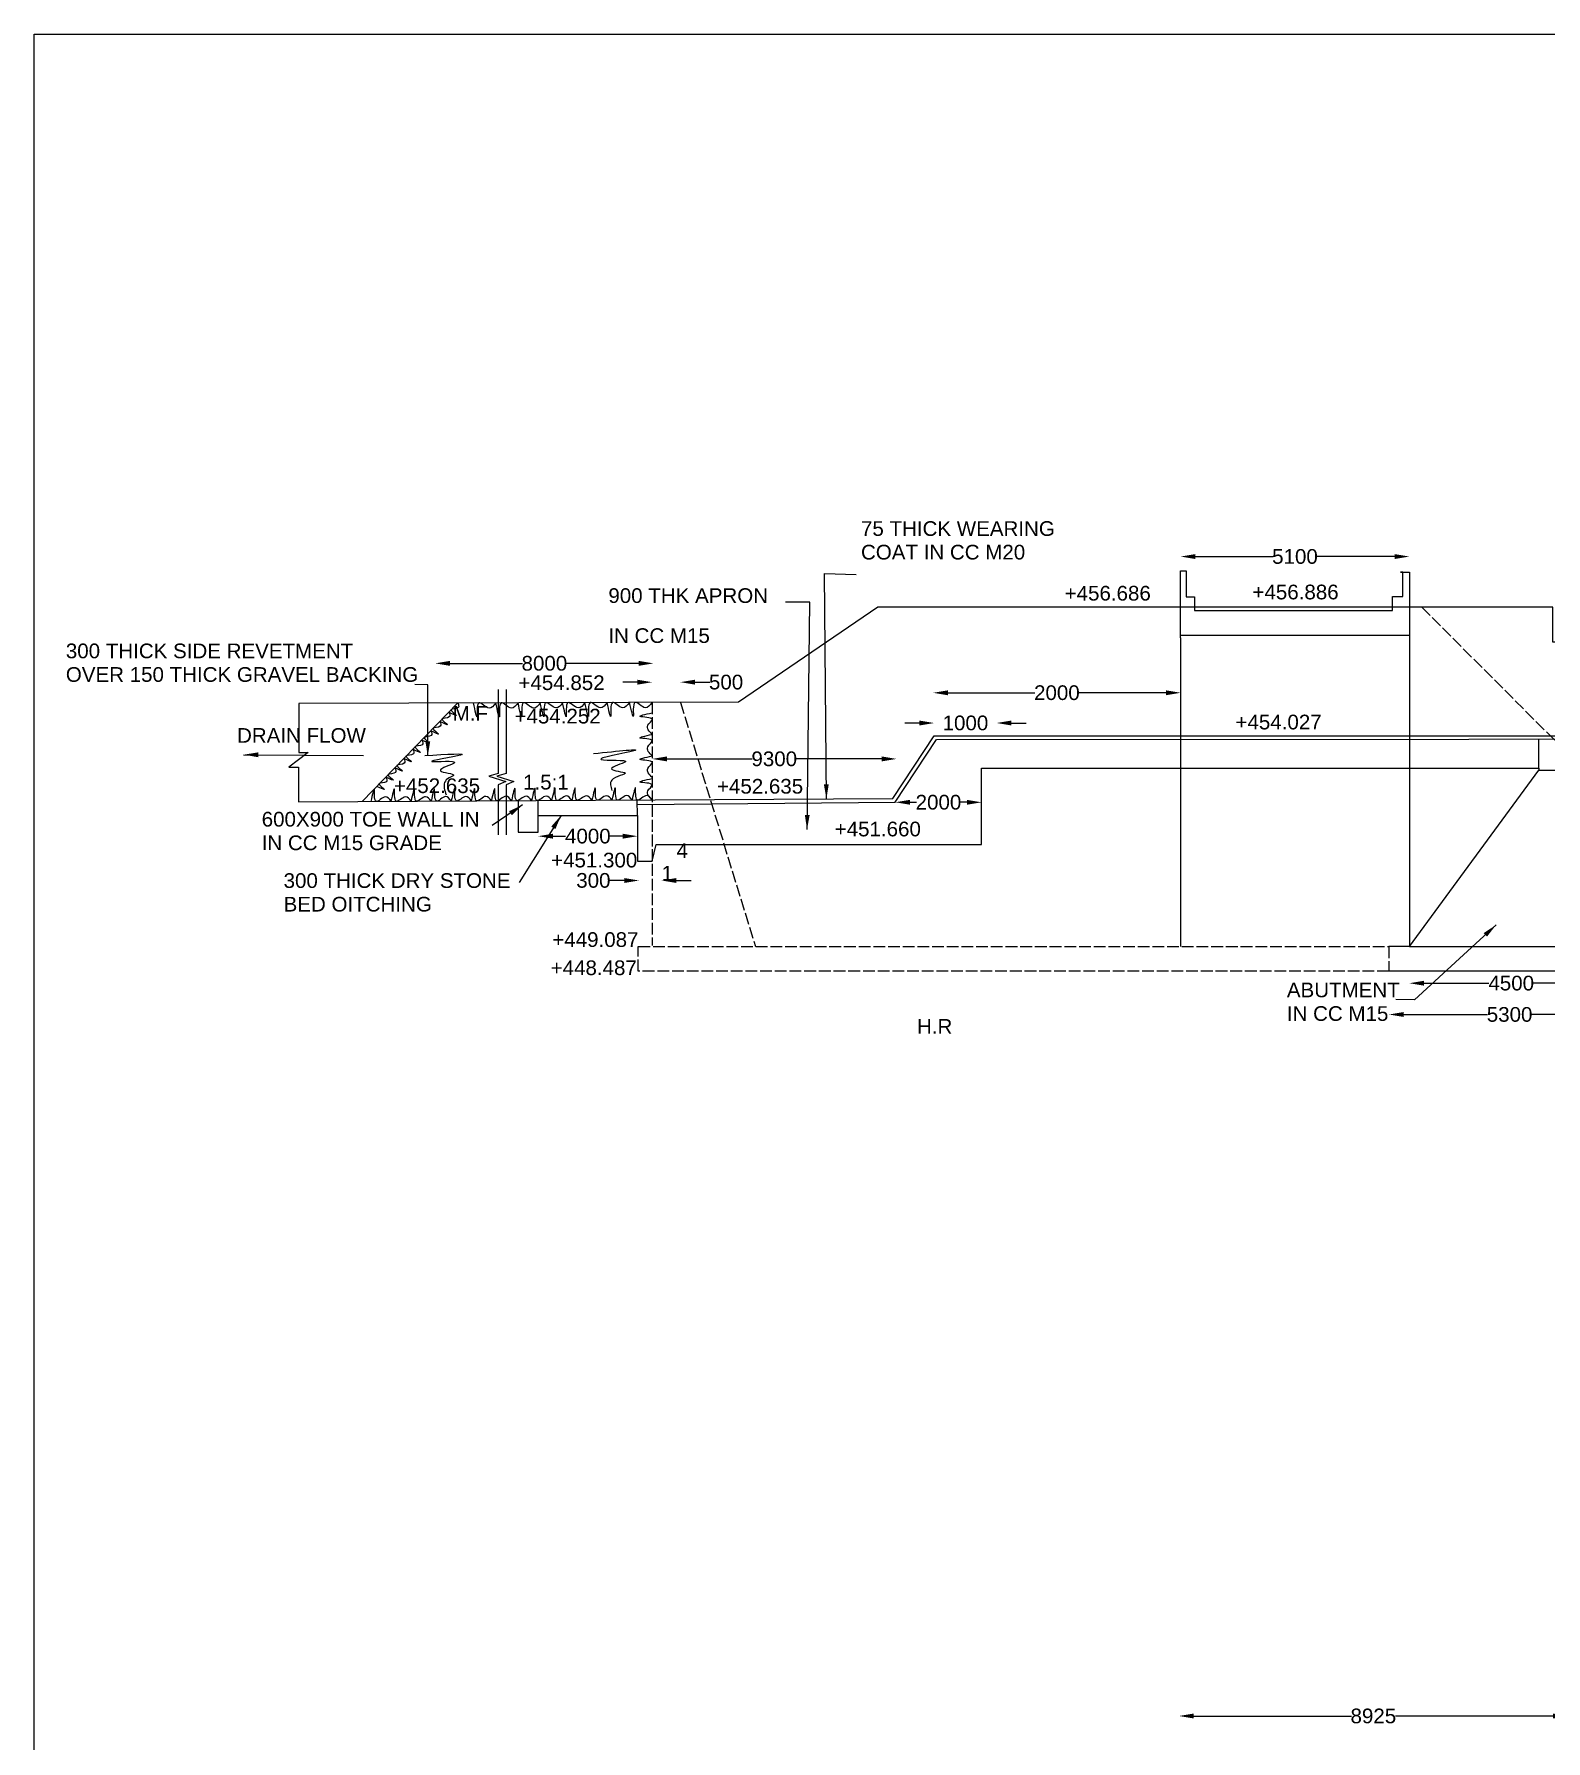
# Model space of a CAD drawing. Header units: millimetres. Extents: x -53216474 to -53196933, y 22129515 to 22144842.
# Drawn here: x -53216474 to -53211844, y 22139614 to 22144842 of the extents above; entities that cross this region are included whole.
import ezdxf

# ---------------------------------------------------------------- set-up
doc = ezdxf.new("R2010")
doc.units = ezdxf.units.MM
doc.header["$MEASUREMENT"] = 0
doc.header["$PDMODE"] = 32
doc.header["$PDSIZE"] = 28
doc.linetypes.add('ACAD_ISO02W100', pattern=[15, 12, -3])
for name, color, linetype in [('DIMENSION', 7, 'Continuous'), ('DRAWING', 2, 'Continuous'), ('REF', 22, 'Continuous'), ('TEXT', 7, 'Continuous')]:
    doc.layers.add(name, color=color, linetype=linetype)
doc.styles.get("Standard").update_dxf_attribs({"font": 'arial.ttf', "height": 45})
doc.dimstyles.get("Standard").update_dxf_attribs({"dimtxt": 45, "dimasz": 45, "dimexe": 0.18, "dimexo": 0.0625, "dimgap": 0.09, "dimtad": 0, "dimdec": 0, "dimzin": 0, "dimdsep": 46, "dimtxsty": 'Standard', "dimcen": 0.09, "dimse1": 1, "dimse2": 1, "dimadec": 0, "dimazin": 0, "dimtfac": 1, "dimtdec": 0, "dimtofl": 0, "dimtmove": 0, "dimatfit": 3, "dimfxl": 1, "dimtolj": 1, "dimtzin": 0, "dimarcsym": 0})

# ---------------------------------------------------------------- blocks, each defined once
blk = doc.blocks.new('*D54')
at = {"layer": 'Defpoints', "color": 0, "transparency": 16777216}
for p in [(-53215245.4, 22142903.8), (-53214577, 22142914.3), (-53214577, 22142903.8)]:
    blk.add_point(p, dxfattribs=at)
at = {"layer": 'DIMENSION', "color": 0, "lineweight": -2, "transparency": 16777216}
for p, q in [((-53215200.4, 22142914.3), (-53214978.5, 22142914.3)), ((-53214622, 22142914.3), (-53214844, 22142914.3))]:
    blk.add_line(p, q, dxfattribs=at)
at = {"layer": 'DIMENSION', "color": 0, "transparency": 16777216}
for points in [[(-53215200.4, 22142921.8), (-53215200.4, 22142906.8), (-53215245.4, 22142914.3)], [(-53214622, 22142921.8), (-53214622, 22142906.8), (-53214577, 22142914.3)]]:
    blk.add_solid(points, dxfattribs=at)
at = {"layer": 'DIMENSION', "color": 0, "transparency": 16777216, "insert": (-53214911.2, 22142914.3), "char_height": 45, "attachment_point": 5}
blk.add_mtext('\\A1;8000', dxfattribs=at)
blk = doc.blocks.new('*D55')
at = {"layer": 'Defpoints', "color": 0, "transparency": 16777216}
for p in [(-53214494.5, 22142856.7), (-53214581.1, 22142794.7), (-53214494.5, 22142794.9)]:
    blk.add_point(p, dxfattribs=at)
at = {"layer": 'DIMENSION', "color": 0, "lineweight": -2, "transparency": 16777216}
for p, q in [((-53214626.1, 22142856.7), (-53214671.1, 22142856.7)), ((-53214449.5, 22142856.7), (-53214404.5, 22142856.7))]:
    blk.add_line(p, q, dxfattribs=at)
at = {"layer": 'DIMENSION', "color": 0, "transparency": 16777216}
for points in [[(-53214626.1, 22142864.2), (-53214626.1, 22142849.2), (-53214581.1, 22142856.7)], [(-53214449.5, 22142864.2), (-53214449.5, 22142849.2), (-53214494.5, 22142856.7)]]:
    blk.add_solid(points, dxfattribs=at)
at = {"layer": 'DIMENSION', "color": 0, "transparency": 16777216, "insert": (-53214354.7, 22142856.7), "char_height": 45, "attachment_point": 5}
blk.add_mtext('\\A1;500', dxfattribs=at)
blk = doc.blocks.new('*D56')
at = {"layer": 'Defpoints', "color": 0, "transparency": 16777216}
for p in [(-53214581.1, 22142621.6), (-53213833, 22142621.6), (-53213833, 22142616.6)]:
    blk.add_point(p, dxfattribs=at)
at = {"layer": 'DIMENSION', "color": 0, "lineweight": -2, "transparency": 16777216}
for p, q in [((-53214536.1, 22142621.6), (-53214274.3, 22142621.6)), ((-53213878, 22142621.6), (-53214139.9, 22142621.6))]:
    blk.add_line(p, q, dxfattribs=at)
at = {"layer": 'DIMENSION', "color": 0, "transparency": 16777216}
for points in [[(-53214536.1, 22142629.1), (-53214536.1, 22142614.1), (-53214581.1, 22142621.6)], [(-53213878, 22142629.1), (-53213878, 22142614.1), (-53213833, 22142621.6)]]:
    blk.add_solid(points, dxfattribs=at)
at = {"layer": 'DIMENSION', "color": 0, "transparency": 16777216, "insert": (-53214207.1, 22142621.6), "char_height": 45, "attachment_point": 5}
blk.add_mtext('\\A1;9300', dxfattribs=at)
blk = doc.blocks.new('*D57')
at = {"layer": 'Defpoints', "color": 0, "transparency": 16777216}
for p in [(-53214930, 22142384.9), (-53214626.2, 22142384.9), (-53214626.2, 22142384.9)]:
    blk.add_point(p, dxfattribs=at)
at = {"layer": 'DIMENSION', "color": 0, "lineweight": -2, "transparency": 16777216}
for p, q in [((-53214885, 22142384.9), (-53214846.2, 22142384.9)), ((-53214671.2, 22142384.9), (-53214710, 22142384.9))]:
    blk.add_line(p, q, dxfattribs=at)
at = {"layer": 'DIMENSION', "color": 0, "transparency": 16777216}
for points in [[(-53214885, 22142392.4), (-53214885, 22142377.4), (-53214930, 22142384.9)], [(-53214671.2, 22142392.4), (-53214671.2, 22142377.4), (-53214626.2, 22142384.9)]]:
    blk.add_solid(points, dxfattribs=at)
at = {"layer": 'DIMENSION', "color": 0, "transparency": 16777216, "insert": (-53214778.1, 22142384.9), "char_height": 45, "attachment_point": 5}
blk.add_mtext('\\A1;4000', dxfattribs=at)
blk = doc.blocks.new('*D58')
at = {"layer": 'Defpoints', "color": 0, "transparency": 16777216}
for p in [(-53214621.5, 22142249.2), (-53214552.1, 22142249), (-53214621.5, 22142248.4)]:
    blk.add_point(p, dxfattribs=at)
at = {"layer": 'DIMENSION', "color": 0, "lineweight": -2, "transparency": 16777216}
for p, q in [((-53214666.5, 22142249.2), (-53214711.5, 22142249.2)), ((-53214507.1, 22142249.2), (-53214462.1, 22142249.2))]:
    blk.add_line(p, q, dxfattribs=at)
at = {"layer": 'DIMENSION', "color": 0, "transparency": 16777216}
for points in [[(-53214666.5, 22142256.7), (-53214666.5, 22142241.7), (-53214621.5, 22142249.2)], [(-53214507.1, 22142256.7), (-53214507.1, 22142241.7), (-53214552.1, 22142249.2)]]:
    blk.add_solid(points, dxfattribs=at)
at = {"layer": 'DIMENSION', "color": 0, "transparency": 16777216, "insert": (-53214761.2, 22142249.2), "char_height": 45, "attachment_point": 5}
blk.add_mtext('\\A1;300', dxfattribs=at)
blk = doc.blocks.new('*D59')
at = {"layer": 'Defpoints', "color": 0, "transparency": 16777216}
for p in [(-53213836.3, 22142488.7), (-53213571.9, 22142488.7), (-53213571.9, 22142488.7)]:
    blk.add_point(p, dxfattribs=at)
at = {"layer": 'DIMENSION', "color": 0, "lineweight": -2, "transparency": 16777216}
for p, q in [((-53213791.3, 22142488.7), (-53213771.7, 22142488.7)), ((-53213616.9, 22142488.7), (-53213636.5, 22142488.7))]:
    blk.add_line(p, q, dxfattribs=at)
at = {"layer": 'DIMENSION', "color": 0, "transparency": 16777216}
for points in [[(-53213791.3, 22142496.2), (-53213791.3, 22142481.2), (-53213836.3, 22142488.7)], [(-53213616.9, 22142496.2), (-53213616.9, 22142481.2), (-53213571.9, 22142488.7)]]:
    blk.add_solid(points, dxfattribs=at)
at = {"layer": 'DIMENSION', "color": 0, "transparency": 16777216, "insert": (-53213704.1, 22142488.7), "char_height": 45, "attachment_point": 5}
blk.add_mtext('\\A1;2000', dxfattribs=at)
blk = doc.blocks.new('*D60')
at = {"layer": 'Defpoints', "color": 0, "transparency": 16777216}
for p in [(-53213525.6, 22142731.6), (-53213717.4, 22142692.6), (-53213525.6, 22142692.6)]:
    blk.add_point(p, dxfattribs=at)
at = {"layer": 'DIMENSION', "color": 0, "lineweight": -2, "transparency": 16777216}
for p, q in [((-53213762.4, 22142731.6), (-53213807.4, 22142731.6)), ((-53213480.6, 22142731.6), (-53213435.6, 22142731.6))]:
    blk.add_line(p, q, dxfattribs=at)
at = {"layer": 'DIMENSION', "color": 0, "transparency": 16777216}
for points in [[(-53213762.4, 22142739.1), (-53213762.4, 22142724.1), (-53213717.4, 22142731.6)], [(-53213480.6, 22142739.1), (-53213480.6, 22142724.1), (-53213525.6, 22142731.6)]]:
    blk.add_solid(points, dxfattribs=at)
at = {"layer": 'DIMENSION', "color": 0, "transparency": 16777216, "insert": (-53213621.5, 22142731.6), "char_height": 45, "attachment_point": 5}
blk.add_mtext('\\A1;1000', dxfattribs=at)
blk = doc.blocks.new('*D61')
at = {"layer": 'Defpoints', "color": 0, "transparency": 16777216}
for p in [(-53213720.3, 22142824.2), (-53212962.4, 22142824.2), (-53212962.4, 22142824.2)]:
    blk.add_point(p, dxfattribs=at)
at = {"layer": 'DIMENSION', "color": 0, "lineweight": -2, "transparency": 16777216}
for p, q in [((-53213675.3, 22142824.2), (-53213408.9, 22142824.2)), ((-53213007.4, 22142824.2), (-53213273.8, 22142824.2))]:
    blk.add_line(p, q, dxfattribs=at)
at = {"layer": 'DIMENSION', "color": 0, "transparency": 16777216}
for points in [[(-53213675.3, 22142831.7), (-53213675.3, 22142816.7), (-53213720.3, 22142824.2)], [(-53213007.4, 22142831.7), (-53213007.4, 22142816.7), (-53212962.4, 22142824.2)]]:
    blk.add_solid(points, dxfattribs=at)
at = {"layer": 'DIMENSION', "color": 0, "transparency": 16777216, "insert": (-53213341.4, 22142824.2), "char_height": 45, "attachment_point": 5}
blk.add_mtext('\\A1;2000', dxfattribs=at)
blk = doc.blocks.new('*D62')
at = {"layer": 'Defpoints', "color": 0, "transparency": 16777216}
for p in [(-53212962.4, 22143197.3), (-53212261.8, 22143241.5), (-53212261.8, 22143193.6)]:
    blk.add_point(p, dxfattribs=at)
at = {"layer": 'DIMENSION', "color": 0, "lineweight": -2, "transparency": 16777216}
for p, q in [((-53212917.4, 22143241.5), (-53212679.3, 22143241.5)), ((-53212306.8, 22143241.5), (-53212544.9, 22143241.5))]:
    blk.add_line(p, q, dxfattribs=at)
at = {"layer": 'DIMENSION', "color": 0, "transparency": 16777216}
for points in [[(-53212917.4, 22143249), (-53212917.4, 22143234), (-53212962.4, 22143241.5)], [(-53212306.8, 22143249), (-53212306.8, 22143234), (-53212261.8, 22143241.5)]]:
    blk.add_solid(points, dxfattribs=at)
at = {"layer": 'DIMENSION', "color": 0, "transparency": 16777216, "insert": (-53212612.1, 22143241.5), "char_height": 45, "attachment_point": 5}
blk.add_mtext('\\A1;5100', dxfattribs=at)
blk = doc.blocks.new('*D63')
at = {"layer": 'Defpoints', "color": 0, "transparency": 16777216}
for p in [(-53212261.8, 22142046.8), (-53211637.7, 22142046.8), (-53211637.7, 22141934.5)]:
    blk.add_point(p, dxfattribs=at)
at = {"layer": 'DIMENSION', "color": 0, "lineweight": -2, "transparency": 16777216}
for p, q in [((-53212216.8, 22141934.5), (-53212017.8, 22141934.5)), ((-53211682.7, 22141934.5), (-53211881.6, 22141934.5))]:
    blk.add_line(p, q, dxfattribs=at)
at = {"layer": 'DIMENSION', "color": 0, "transparency": 16777216}
for points in [[(-53212216.8, 22141942), (-53212216.8, 22141927), (-53212261.8, 22141934.5)], [(-53211682.7, 22141942), (-53211682.7, 22141927), (-53211637.7, 22141934.5)]]:
    blk.add_solid(points, dxfattribs=at)
at = {"layer": 'DIMENSION', "color": 0, "transparency": 16777216, "insert": (-53211949.7, 22141934.5), "char_height": 45, "attachment_point": 5}
blk.add_mtext('\\A1;4500', dxfattribs=at)
blk = doc.blocks.new('*D64')
at = {"layer": 'Defpoints', "color": 0, "transparency": 16777216}
for p in [(-53212324.2, 22141971), (-53211585.2, 22141971), (-53211585.2, 22141838.6)]:
    blk.add_point(p, dxfattribs=at)
at = {"layer": 'DIMENSION', "color": 0, "lineweight": -2, "transparency": 16777216}
for p, q in [((-53212279.2, 22141838.6), (-53212021.9, 22141838.6)), ((-53211630.2, 22141838.6), (-53211887.5, 22141838.6))]:
    blk.add_line(p, q, dxfattribs=at)
at = {"layer": 'DIMENSION', "color": 0, "transparency": 16777216}
for points in [[(-53212279.2, 22141846.1), (-53212279.2, 22141831.1), (-53212324.2, 22141838.6)], [(-53211630.2, 22141846.1), (-53211630.2, 22141831.1), (-53211585.2, 22141838.6)]]:
    blk.add_solid(points, dxfattribs=at)
at = {"layer": 'DIMENSION', "color": 0, "transparency": 16777216, "insert": (-53211954.7, 22141838.6), "char_height": 45, "attachment_point": 5}
blk.add_mtext('\\A1;5300', dxfattribs=at)
blk = doc.blocks.new('*D86')
at = {"layer": 'Defpoints', "color": 0, "transparency": 16777216}
for p in [(-53212967.4, 22139689.6), (-53212967.4, 22139688.1), (-53211776.5, 22139700.1)]:
    blk.add_point(p, dxfattribs=at)
at = {"layer": 'DIMENSION', "color": 0, "lineweight": -2, "transparency": 16777216}
for p, q in [((-53212922.4, 22139689.6), (-53212439.4, 22139689.6)), ((-53211821.5, 22139689.6), (-53212304.5, 22139689.6))]:
    blk.add_line(p, q, dxfattribs=at)
at = {"layer": 'DIMENSION', "color": 0, "transparency": 16777216}
for points in [[(-53212922.4, 22139697.1), (-53212922.4, 22139682.1), (-53212967.4, 22139689.6)], [(-53211821.5, 22139697.1), (-53211821.5, 22139682.1), (-53211776.5, 22139689.6)]]:
    blk.add_solid(points, dxfattribs=at)
at = {"layer": 'DIMENSION', "color": 0, "transparency": 16777216, "insert": (-53212372, 22139689.6), "char_height": 45, "attachment_point": 5}
blk.add_mtext('\\A1;8925', dxfattribs=at)

msp = doc.modelspace()

# ---------------------------------------------------------------- linework, layer by layer
at = {"layer": 'DIMENSION', "color": 0}
msp.add_lwpolyline([(-53196944.4, 22129515.1), (-53216474.1, 22129515.1), (-53216474.1, 22144841.9), (-53196944.4, 22144841.9)], close=True, dxfattribs=at)
at = {"layer": 'DRAWING', "color": 0}
for points in [[(-53212962.4, 22142992.8), (-53212962.4, 22143197.3), (-53212945.5, 22143197.3), (-53212945.5, 22143118.6), (-53212920.1, 22143118.6), (-53212920.1, 22143076.4), (-53212313, 22143076.4), (-53212313, 22143118.9), (-53212281.8, 22143118.9), (-53212281.8, 22143193.6), (-53212288.6, 22143193.6), (-53212261.8, 22143193.6), (-53212261.8, 22142990.7)], [(-53215663.6, 22142791.4), (-53215663.6, 22142641.7), (-53215634.5, 22142641.7), (-53215693.5, 22142596.7), (-53215664.3, 22142596.7), (-53215664.3, 22142490.3), (-53213843.4, 22142499.9), (-53213717.4, 22142692.6), (-53205875.6, 22142692.6), (-53205875.6, 22142844.5), (-53205852.9, 22142844.5), (-53205910.8, 22142890.1), (-53205868.6, 22142890.1), (-53205868.6, 22143088.1), (-53208857.1, 22143088.1), (-53208857.1, 22142979.7), (-53211822.5, 22142979.7), (-53211822.5, 22143086.5), (-53213890.1, 22143086.5), (-53214317.1, 22142795.5), (-53215663.6, 22142791.4)], [(-53212962.4, 22143000.5), (-53212261.8, 22143000.5)], [(-53212962.4, 22142992.8), (-53212962.4, 22142046.8)], [(-53212261.8, 22142990.7), (-53212261.8, 22142231.8), (-53212261.8, 22142046.8), (-53212324.2, 22142046.8)], [(-53215053.1, 22142834.3), (-53215053.1, 22142577), (-53215081.4, 22142568.3), (-53215029.2, 22142552), (-53215053.1, 22142541.7), (-53215053.1, 22142388.7)], [(-53215028.5, 22142834.3), (-53215028.5, 22142577), (-53215056.8, 22142568.3), (-53215004.6, 22142552), (-53215028.5, 22142541.7), (-53215028.5, 22142388.7)], [(-53215469.2, 22142491.3), (-53215176.2, 22142792.9)], [(-53214626.4, 22142481.7), (-53213836.3, 22142488.7), (-53213709.9, 22142680.8), (-53208817.3, 22142684.6), (-53208817.3, 22142681.7), (-53206998.8, 22142681.7), (-53206998.8, 22142692.6)], [(-53211864.8, 22142593.4), (-53211864.8, 22142682.3)], [(-53214581.1, 22142308.3), (-53214568.5, 22142359.6), (-53213571.9, 22142359.6), (-53213571.9, 22142593.4), (-53211864.8, 22142593.4), (-53211864.8, 22142586.9)], [(-53212261.8, 22142046.8), (-53211865, 22142586.9), (-53211741.8, 22142586.9), (-53211637.7, 22142046.8)], [(-53214991.7, 22142493.8), (-53214991.7, 22142397.3), (-53214930, 22142397.3), (-53214930.6, 22142494.1)], [(-53214930.3, 22142448.6), (-53214626.2, 22142448.6), (-53214626.5, 22142495.7)], [(-53214626.2, 22142448.6), (-53214626.2, 22142308.3), (-53214581.1, 22142308.3)], [(-53212261.8, 22142046.8), (-53211585.2, 22142046.8), (-53211585.2, 22141971), (-53212324.2, 22141971)]]:
    msp.add_lwpolyline(points, dxfattribs=at)
at = {"layer": 'DRAWING', "color": 0, "linetype": 'ACAD_ISO02W100', "ltscale": 3}
for points in [[(-53212223.7, 22143086.5), (-53211733.8, 22142596.2)], [(-53214581.1, 22142794.7), (-53214581.1, 22142049.9)], [(-53214494.5, 22142794.9), (-53214264.8, 22142046.8)]]:
    msp.add_lwpolyline(points, dxfattribs=at)
msp.add_lwpolyline([(-53214623.5, 22142046.8), (-53212324.2, 22142046.8), (-53212324.2, 22141971), (-53214623.5, 22141971)], close=True, dxfattribs=at)
at = {"layer": 'REF', "color": 0}
for points in [[(-53215176.2, 22142792.9), (-53215174.9, 22142778.6), (-53215196.8, 22142771.7), (-53215180.4, 22142755.1), (-53215203.8, 22142764.5)], [(-53215060.2, 22142793.2), (-53215080.5, 22142777), (-53215111.9, 22142793.1), (-53215117.1, 22142750.8), (-53215128.4, 22142793)], [(-53214991.9, 22142793.4), (-53215012.3, 22142777.2), (-53215043.7, 22142793.3), (-53215048.9, 22142751), (-53215060.2, 22142793.2)], [(-53214923.7, 22142793.6), (-53214944.1, 22142777.4), (-53214975.5, 22142793.5), (-53214980.7, 22142751.2), (-53214991.9, 22142793.4)], [(-53214855.5, 22142793.8), (-53214875.8, 22142777.6), (-53214907.2, 22142793.7), (-53214912.4, 22142751.5), (-53214923.7, 22142793.6)], [(-53214787.2, 22142794.1), (-53214807.6, 22142777.9), (-53214839, 22142793.9), (-53214844.2, 22142751.7), (-53214855.5, 22142793.8)], [(-53214719, 22142794.3), (-53214739.4, 22142778.1), (-53214770.8, 22142794.1), (-53214776, 22142751.9), (-53214787.2, 22142794.1)], [(-53214650.8, 22142794.5), (-53214671.2, 22142778.3), (-53214702.6, 22142794.3), (-53214707.7, 22142752.1), (-53214719, 22142794.3)], [(-53214581.9, 22142794.7), (-53214602.2, 22142778.5), (-53214633.6, 22142794.5), (-53214638.8, 22142752.3), (-53214650.1, 22142794.5)], [(-53215231.3, 22142736.2), (-53215230, 22142721.9), (-53215251.9, 22142715), (-53215235.5, 22142698.4), (-53215258.9, 22142707.8)], [(-53215203.8, 22142764.5), (-53215202.4, 22142750.3), (-53215224.3, 22142743.3), (-53215207.9, 22142726.8), (-53215231.3, 22142736.2)], [(-53214581.1, 22142696.7), (-53214594.6, 22142724.5), (-53214581.1, 22142742.4), (-53214617.7, 22142751.6), (-53214581.1, 22142762.8)], [(-53215286.4, 22142679.4), (-53215285.1, 22142665.2), (-53215307, 22142658.3), (-53215290.6, 22142641.7), (-53215314, 22142651.1)], [(-53215258.9, 22142707.8), (-53215257.5, 22142693.6), (-53215279.4, 22142686.6), (-53215263, 22142670.1), (-53215286.4, 22142679.4)], [(-53214581.1, 22142630.7), (-53214594.6, 22142658.5), (-53214581.1, 22142676.4), (-53214617.7, 22142685.6), (-53214581.1, 22142696.7)], [(-53215341.5, 22142622.7), (-53215340.2, 22142608.5), (-53215362.1, 22142601.5), (-53215345.7, 22142585), (-53215369.1, 22142594.4)], [(-53215314, 22142651.1), (-53215312.6, 22142636.8), (-53215334.5, 22142629.9), (-53215318.1, 22142613.3), (-53215341.5, 22142622.7)], [(-53215277.5, 22142632), (-53215167.8, 22142633.3), (-53215255.5, 22142613.8), (-53215186.6, 22142610.1), (-53215229.2, 22142585.6), (-53215189.1, 22142571.2), (-53215202.9, 22142563.7), (-53215216.7, 22142549.3), (-53215212.3, 22142511.7)], [(-53214761.1, 22142637.9), (-53214637.5, 22142646.4), (-53214736.9, 22142619.4), (-53214663.1, 22142612.3), (-53214705.7, 22142591), (-53214663.1, 22142578.3), (-53214705, 22142556.3), (-53214704.3, 22142525.1)], [(-53214581.1, 22142564.7), (-53214594.6, 22142592.5), (-53214581.1, 22142610.3), (-53214617.7, 22142619.6), (-53214581.1, 22142630.7)], [(-53215396.6, 22142566), (-53215395.3, 22142551.8), (-53215417.2, 22142544.8), (-53215400.8, 22142528.3), (-53215424.2, 22142537.6)], [(-53215369.1, 22142594.4), (-53215367.7, 22142580.1), (-53215389.6, 22142573.2), (-53215373.2, 22142556.6), (-53215396.6, 22142566)], [(-53215381.2, 22142491.7), (-53215398.2, 22142505.2), (-53215426.6, 22142491.5), (-53215432.2, 22142528.6), (-53215442.8, 22142491.4)], [(-53215319.7, 22142492.1), (-53215336.6, 22142505.5), (-53215365, 22142491.8), (-53215370.7, 22142529), (-53215381.2, 22142491.7)], [(-53215258.2, 22142492.4), (-53215275.1, 22142505.8), (-53215303.5, 22142492.2), (-53215309.1, 22142529.3), (-53215319.7, 22142492.1)], [(-53215196.6, 22142492.7), (-53215213.5, 22142506.2), (-53215241.9, 22142492.5), (-53215247.6, 22142529.6), (-53215258.2, 22142492.4)], [(-53215135.1, 22142493), (-53215152, 22142506.5), (-53215180.4, 22142492.8), (-53215186, 22142529.9), (-53215196.6, 22142492.7)], [(-53215073.5, 22142493.4), (-53215090.5, 22142506.8), (-53215118.8, 22142493.1), (-53215124.5, 22142530.3), (-53215135.1, 22142493)], [(-53215012, 22142493.7), (-53215028.9, 22142507.1), (-53215057.3, 22142493.5), (-53215062.9, 22142530.6), (-53215073.5, 22142493.4)], [(-53214950.4, 22142494), (-53214967.4, 22142507.5), (-53214995.7, 22142493.8), (-53215001.4, 22142530.9), (-53215012, 22142493.7)], [(-53214888.9, 22142494.3), (-53214905.8, 22142507.8), (-53214934.2, 22142494.1), (-53214939.8, 22142531.2), (-53214950.4, 22142494)], [(-53214827.3, 22142494.7), (-53214844.3, 22142508.1), (-53214872.7, 22142494.4), (-53214878.3, 22142531.6), (-53214888.9, 22142494.3)], [(-53214765.8, 22142495), (-53214782.7, 22142508.4), (-53214811.1, 22142494.8), (-53214816.8, 22142531.9), (-53214827.3, 22142494.7)], [(-53214704.2, 22142495.3), (-53214721.2, 22142508.8), (-53214749.6, 22142495.1), (-53214755.2, 22142532.2), (-53214765.8, 22142495)], [(-53214642.7, 22142495.6), (-53214659.6, 22142509.1), (-53214688, 22142495.4), (-53214693.7, 22142532.5), (-53214704.2, 22142495.3)], [(-53214581.1, 22142496), (-53214598.1, 22142509.4), (-53214626.5, 22142495.7), (-53214632.1, 22142532.9), (-53214642.7, 22142495.6)], [(-53214581.1, 22142495.6), (-53214594.6, 22142523.4), (-53214581.1, 22142541.3), (-53214617.7, 22142550.5), (-53214581.1, 22142561.7)]]:
    msp.add_spline(points, degree=3, dxfattribs=at)

# ---------------------------------------------------------------- texts
at = {"layer": 'TEXT', "color": 0}
for s, p in [('75 THICK WEARING ', (-53213941.4, 22143304.8)), ('COAT IN CC M20', (-53213941.4, 22143232.5)), ('900 THK APRON', (-53214715.2, 22143099.4)), ('+456.686', (-53213317.6, 22143106.7)), ('+456.886', (-53212742.3, 22143110.4)), ('IN CC M15', (-53214715.2, 22142976.8)), ('300 THICK SIDE REVETMENT ', (-53216377, 22142930)), ('OVER 150 THICK GRAVEL BACKING', (-53216377, 22142857.7)), ('+454.852', (-53214990.6, 22142832.6)), ('M.F', (-53215192.1, 22142738.6)), ('+454.252', (-53215002.7, 22142730.2)), ('+454.027', (-53212794.3, 22142712.1)), ('DRAIN FLOW', (-53215852.6, 22142671)), ('+452.635', (-53215372.1, 22142517)), ('1.5:1', (-53214976.4, 22142527.9)), ('+452.635', (-53214382.5, 22142515.3)), ('600X900 TOE WALL IN ', (-53215777.1, 22142414.4)), ('+451.660', (-53214021.9, 22142384.4)), ('IN CC M15 GRADE', (-53215777.1, 22142342.1)), ('4', (-53214506.2, 22142318.4)), ('+451.300', (-53214890.6, 22142289.1)), ('300 THICK DRY STONE', (-53215710, 22142226.4)), ('1', (-53214552.1, 22142249)), ('BED OITCHING', (-53215710, 22142154.1)), ('+449.087', (-53214886.9, 22142045.7)), ('+448.487', (-53214891.9, 22141959.3)), ('ABUTMENT ', (-53212636.9, 22141891.4)), ('IN CC M15', (-53212636.9, 22141819.1)), ('H.R', (-53213769.8, 22141779.7))]:
    msp.add_text(s, height=45, dxfattribs=at).set_placement(p)

# ---------------------------------------------------------------- dimensions: what is measured, and where the dimension line sits
at = {"layer": 'DIMENSION', "color": 0}
for base, p1, p2, text, picture, middle in [((-53212261.8, 22143241.5), (-53212962.4, 22143197.3), (-53212261.8, 22143193.6), '5100', '*D62', (-53212612.1, 22143241.5)), ((-53214577, 22142914.3), (-53215245.4, 22142903.8), (-53214577, 22142903.8), '8000', '*D54', (-53214911.2, 22142914.3)), ((-53214494.5, 22142856.7), (-53214581.1, 22142794.7), (-53214494.5, 22142794.9), '500', '*D55', (-53214354.7, 22142856.7)), ((-53212962.4, 22142824.2), (-53213720.3, 22142824.2), (-53212962.4, 22142824.2), '2000', '*D61', (-53213341.4, 22142824.2)), ((-53213525.6, 22142731.6), (-53213717.4, 22142692.6), (-53213525.6, 22142692.6), '1000', '*D60', (-53213621.5, 22142731.6)), ((-53213833, 22142621.6), (-53214581.1, 22142621.6), (-53213833, 22142616.6), '9300', '*D56', (-53214207.1, 22142621.6)), ((-53213571.9, 22142488.7), (-53213836.3, 22142488.7), (-53213571.9, 22142488.7), '2000', '*D59', (-53213704.1, 22142488.7)), ((-53214626.2, 22142384.9), (-53214930, 22142384.9), (-53214626.2, 22142384.9), '4000', '*D57', (-53214778.1, 22142384.9)), ((-53214621.5, 22142249.2), (-53214552.1, 22142249), (-53214621.5, 22142248.4), '300', '*D58', (-53214761.2, 22142249.2)), ((-53211637.7, 22141934.5), (-53212261.8, 22142046.8), (-53211637.7, 22142046.8), '4500', '*D63', (-53211949.7, 22141934.5)), ((-53212967.4, 22139689.6), (-53211776.5, 22139700.1), (-53212967.4, 22139688.1), '8925', '*D86', (-53212372, 22139689.6))]:
    dim = msp.add_linear_dim(base=base, p1=p1, p2=p2, text=text, dimstyle='Standard', dxfattribs=at)
    dim.commit()
    dim.dimension.update_dxf_attribs({"geometry": picture, "text_midpoint": middle})
dim = msp.add_linear_dim(base=(-53211585.2, 22141838.6), p1=(-53212324.2, 22141971), p2=(-53211585.2, 22141971), text='5300', dimstyle='Standard', dxfattribs=at)
dim.commit()
dim.dimension.update_dxf_attribs({"geometry": '*D64', "text_midpoint": (-53211954.7, 22141838.6), "dimtype": 160})

# ---------------------------------------------------------------- leaders
for points in [[(-53214047.3, 22142498.8), (-53214052.7, 22143190.1), (-53213956.1, 22143186.1)], [(-53214106.6, 22142405), (-53214098.2, 22143101.8), (-53214172.8, 22143101.8)], [(-53215268.4, 22142630.7), (-53215268, 22142848.8), (-53215308.4, 22142849.1)], [(-53215832.5, 22142634.5), (-53215465.2, 22142632.5)], [(-53214977.9, 22142480.8), (-53215070.9, 22142417.3)], [(-53214860.1, 22142448.6), (-53214988.3, 22142242.7)], [(-53211995.9, 22142113.1), (-53212246.2, 22141883.2), (-53212303.4, 22141884.4)]]:
    msp.add_leader(points, dimstyle='Standard', override={"dimgap": 0.09, "dimtad": 0}, dxfattribs=at)

doc.saveas('drawing.dxf')
